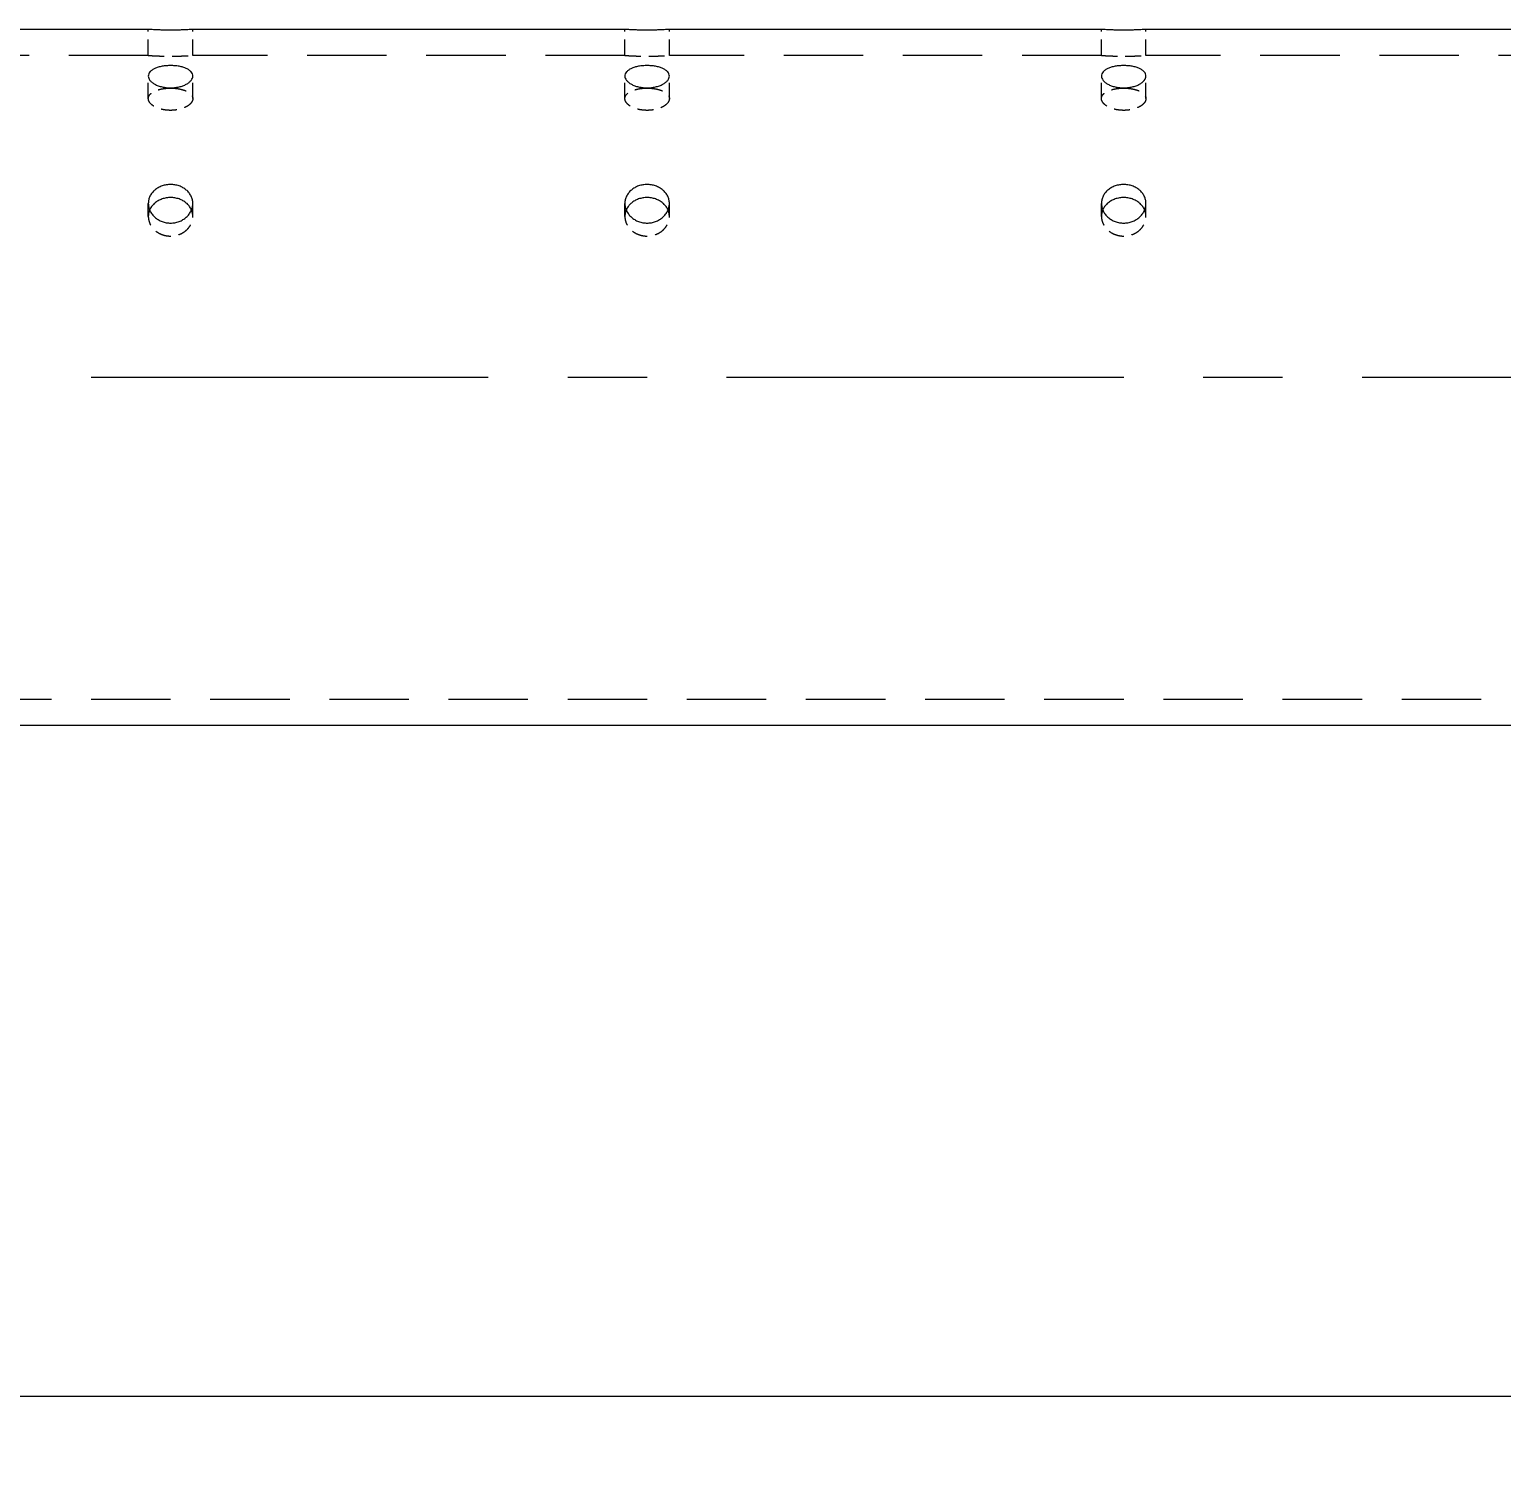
# Model space of a CAD drawing. Header units: millimetres. Extents: x -46397 to 283259, y -8690 to 23983.
# Drawn here: x 156377.5 to 156840.9, y 950.1 to 1400.4 of the extents above; entities that cross this region are included whole.
import ezdxf

# ---------------------------------------------------------------- set-up
doc = ezdxf.new("R2010")
doc.units = ezdxf.units.MM
doc.linetypes.add('CENTER', pattern=[2, 1.25, -0.25, 0.25, -0.25])
doc.linetypes.add('HIDDENX2', pattern=[0.75, 0.5, -0.25])
doc.layers.get('Defpoints').update_dxf_attribs({"lineweight": 0})
doc.layers.add('DUONGTAM', color=1, linetype='CENTER', lineweight=0)
doc.layers.add('PHANTOM 2', color=8, linetype='Continuous', lineweight=0)
doc.layers.add('flashshoot', color=7, linetype='Continuous')
doc.styles.add('GHI CHÚ 1', font='isocp_IV25.ttf', dxfattribs={"width": 0.8})
doc.dimstyles.new('1-30SCALE', dxfattribs={"dimtxt": 75, "dimasz": 75, "dimexe": 37.5, "dimexo": 30, "dimgap": 30, "dimtad": 1, "dimtoh": 1, "dimdec": 0, "dimdsep": 46, "dimtxsty": 'GHI CHÚ 1', "dimcen": 0.09, "dimclrd": 256, "dimclre": 256, "dimclrt": 2, "dimadec": 0, "dimazin": 0, "dimtfac": 1, "dimtdec": 0, "dimtofl": 0, "dimtmove": 0, "dimatfit": 3, "dimfxl": 1, "dimlwd": 0, "dimlwe": 0, "dimarcsym": 0})

# ---------------------------------------------------------------- blocks, each defined once
blk = doc.blocks.new('A$C49aca623')
at = {"color": 2, "linetype": 'Continuous', "lineweight": 0, "ltscale": 10, "extrusion": (2.28848e-17, 1, 0)}
for p, q in [((-2547, -563.9), (-2683, -563.9)), ((-2397, -563.9), (-2533, -563.9)), ((-2247, -563.9), (-2383, -563.9)), ((-2097, -563.9), (-2233, -563.9)), ((1960, -783), (-2832, -783))]:
    blk.add_line(p, q, dxfattribs=at)
at = {"color": 1, "linetype": 'HIDDENX2', "lineweight": 0, "ltscale": 10, "extrusion": (2.28848e-17, 1, 0)}
for p, q in [((-2547, -572.08), (-2547, -563.9)), ((-2533, -572.08), (-2533, -563.9)), ((-2397, -572.08), (-2397, -563.9)), ((-2383, -572.08), (-2383, -563.9)), ((-2247, -572.08), (-2247, -563.9)), ((-2233, -572.08), (-2233, -563.9)), ((-2547, -585.66), (-2547, -578.58)), ((-2533, -585.66), (-2533, -578.58)), ((-2397, -585.66), (-2397, -578.58)), ((-2383, -585.66), (-2383, -578.58)), ((-2247, -585.66), (-2247, -578.58)), ((-2233, -585.66), (-2233, -578.58)), ((-2547, -622.77), (-2547, -618.68)), ((-2533, -622.77), (-2533, -618.68)), ((-2397, -622.77), (-2397, -618.68)), ((-2383, -622.77), (-2383, -618.68)), ((-2247, -622.77), (-2247, -618.68)), ((-2233, -622.77), (-2233, -618.68))]:
    blk.add_line(p, q, dxfattribs=at)
at = {"color": 1, "linetype": 'HIDDENX2', "lineweight": 0, "ltscale": 50, "extrusion": (2.28848e-17, 1, 0)}
for p, q in [((-2547, -572.08), (-2683, -572.08)), ((-2397, -572.08), (-2533, -572.08)), ((-2247, -572.08), (-2383, -572.08)), ((-2097, -572.08), (-2233, -572.08)), ((1960, -774.82), (-2832, -774.82))]:
    blk.add_line(p, q, dxfattribs=at)
at = {"color": 2, "linetype": 'Continuous', "lineweight": 0, "ltscale": 10}
for points, knots in [([(-2533, -563.9), (-2533, -563.9), (-2533.04, -563.9), (-2533.22, -563.91), (-2533.35, -563.92), (-2533.71, -563.94), (-2533.93, -563.96), (-2534.45, -563.98), (-2534.74, -564), (-2535.36, -564.03), (-2535.71, -564.04), (-2536.48, -564.07), (-2536.89, -564.08), (-2537.75, -564.1), (-2538.2, -564.11), (-2539.11, -564.12), (-2539.56, -564.12), (-2540.44, -564.12), (-2540.89, -564.12), (-2541.8, -564.11), (-2542.25, -564.1), (-2543.11, -564.08), (-2543.52, -564.07), (-2544.29, -564.04), (-2544.64, -564.03), (-2545.26, -564), (-2545.55, -563.98), (-2546.07, -563.96), (-2546.29, -563.94), (-2546.65, -563.92), (-2546.78, -563.91), (-2546.96, -563.9), (-2547, -563.9), (-2547, -563.9)], [10.550311, 10.550311, 10.550311, 10.550311, 11.869099, 11.869099, 13.187888, 13.187888, 14.506676, 14.506676, 15.825465, 15.825465, 17.144254, 17.144254, 18.463043, 18.463043, 19.781833, 19.781833, 21.100622, 21.100622, 22.419411, 22.419411, 23.7382, 23.7382, 25.05699, 25.05699, 26.375779, 26.375779, 27.694567, 27.694567, 29.013356, 29.013356, 30.332144, 30.332144, 31.650933, 31.650933, 31.650933, 31.650933]), ([(-2383, -563.9), (-2383, -563.9), (-2383.04, -563.9), (-2383.22, -563.91), (-2383.35, -563.92), (-2383.71, -563.94), (-2383.93, -563.96), (-2384.45, -563.98), (-2384.74, -564), (-2385.36, -564.03), (-2385.71, -564.04), (-2386.48, -564.07), (-2386.89, -564.08), (-2387.75, -564.1), (-2388.2, -564.11), (-2389.11, -564.12), (-2389.56, -564.12), (-2390.44, -564.12), (-2390.89, -564.12), (-2391.8, -564.11), (-2392.25, -564.1), (-2393.11, -564.08), (-2393.52, -564.07), (-2394.29, -564.04), (-2394.64, -564.03), (-2395.26, -564), (-2395.55, -563.98), (-2396.07, -563.96), (-2396.29, -563.94), (-2396.65, -563.92), (-2396.78, -563.91), (-2396.96, -563.9), (-2397, -563.9), (-2397, -563.9)], [10.550311, 10.550311, 10.550311, 10.550311, 11.869099, 11.869099, 13.187888, 13.187888, 14.506676, 14.506676, 15.825465, 15.825465, 17.144254, 17.144254, 18.463043, 18.463043, 19.781833, 19.781833, 21.100622, 21.100622, 22.419411, 22.419411, 23.7382, 23.7382, 25.05699, 25.05699, 26.375779, 26.375779, 27.694567, 27.694567, 29.013356, 29.013356, 30.332144, 30.332144, 31.650933, 31.650933, 31.650933, 31.650933]), ([(-2233, -563.9), (-2233, -563.9), (-2233.04, -563.9), (-2233.22, -563.91), (-2233.35, -563.92), (-2233.71, -563.94), (-2233.93, -563.96), (-2234.45, -563.98), (-2234.74, -564), (-2235.36, -564.03), (-2235.71, -564.04), (-2236.48, -564.07), (-2236.89, -564.08), (-2237.75, -564.1), (-2238.2, -564.11), (-2239.11, -564.12), (-2239.56, -564.12), (-2240.44, -564.12), (-2240.89, -564.12), (-2241.8, -564.11), (-2242.25, -564.1), (-2243.11, -564.08), (-2243.52, -564.07), (-2244.29, -564.04), (-2244.64, -564.03), (-2245.26, -564), (-2245.55, -563.98), (-2246.07, -563.96), (-2246.29, -563.94), (-2246.65, -563.92), (-2246.78, -563.91), (-2246.96, -563.9), (-2247, -563.9), (-2247, -563.9)], [10.550311, 10.550311, 10.550311, 10.550311, 11.869099, 11.869099, 13.187888, 13.187888, 14.506676, 14.506676, 15.825465, 15.825465, 17.144254, 17.144254, 18.463043, 18.463043, 19.781833, 19.781833, 21.100622, 21.100622, 22.419411, 22.419411, 23.7382, 23.7382, 25.05699, 25.05699, 26.375779, 26.375779, 27.694567, 27.694567, 29.013356, 29.013356, 30.332144, 30.332144, 31.650933, 31.650933, 31.650933, 31.650933]), ([(-2540, -575.27), (-2539.56, -575.27), (-2539.11, -575.29), (-2538.2, -575.37), (-2537.75, -575.43), (-2536.89, -575.59), (-2536.48, -575.69), (-2535.71, -575.92), (-2535.36, -576.06), (-2534.74, -576.34), (-2534.45, -576.51), (-2533.93, -576.86), (-2533.71, -577.06), (-2533.35, -577.47), (-2533.22, -577.69), (-2533.04, -578.13), (-2533, -578.36), (-2533, -578.8), (-2533.04, -579.03), (-2533.22, -579.49), (-2533.35, -579.72), (-2533.71, -580.17), (-2533.93, -580.39), (-2534.45, -580.79), (-2534.74, -580.98), (-2535.36, -581.32), (-2535.71, -581.47), (-2536.48, -581.76), (-2536.89, -581.88), (-2537.75, -582.07), (-2538.2, -582.15), (-2539.11, -582.25), (-2539.56, -582.27), (-2540.44, -582.27), (-2540.89, -582.25), (-2541.8, -582.15), (-2542.25, -582.07), (-2543.11, -581.88), (-2543.52, -581.76), (-2544.29, -581.47), (-2544.64, -581.32), (-2545.26, -580.98), (-2545.55, -580.79), (-2546.07, -580.39), (-2546.29, -580.17), (-2546.65, -579.72), (-2546.78, -579.49), (-2546.96, -579.03), (-2547, -578.8), (-2547, -578.36), (-2546.96, -578.13), (-2546.78, -577.69), (-2546.65, -577.47), (-2546.29, -577.06), (-2546.07, -576.86), (-2545.55, -576.51), (-2545.26, -576.34), (-2544.64, -576.06), (-2544.29, -575.92), (-2543.52, -575.69), (-2543.11, -575.59), (-2542.25, -575.43), (-2541.8, -575.37), (-2540.89, -575.29), (-2540.44, -575.27), (-2540, -575.27)], [0, 0, 0, 0, 1.318789, 1.318789, 2.637578, 2.637578, 3.956368, 3.956368, 5.275157, 5.275157, 6.593945, 6.593945, 7.912734, 7.912734, 9.231522, 9.231522, 10.550311, 10.550311, 11.869099, 11.869099, 13.187888, 13.187888, 14.506676, 14.506676, 15.825465, 15.825465, 17.144254, 17.144254, 18.463043, 18.463043, 19.781833, 19.781833, 21.100622, 21.100622, 22.419411, 22.419411, 23.7382, 23.7382, 25.05699, 25.05699, 26.375779, 26.375779, 27.694567, 27.694567, 29.013356, 29.013356, 30.332144, 30.332144, 31.650933, 31.650933, 32.969721, 32.969721, 34.28851, 34.28851, 35.607298, 35.607298, 36.926087, 36.926087, 38.244876, 38.244876, 39.563665, 39.563665, 40.882454, 40.882454, 42.201244, 42.201244, 42.201244, 42.201244]), ([(-2390, -575.27), (-2389.56, -575.27), (-2389.11, -575.29), (-2388.2, -575.37), (-2387.75, -575.43), (-2386.89, -575.59), (-2386.48, -575.69), (-2385.71, -575.92), (-2385.36, -576.06), (-2384.74, -576.34), (-2384.45, -576.51), (-2383.93, -576.86), (-2383.71, -577.06), (-2383.35, -577.47), (-2383.22, -577.69), (-2383.04, -578.13), (-2383, -578.36), (-2383, -578.8), (-2383.04, -579.03), (-2383.22, -579.49), (-2383.35, -579.72), (-2383.71, -580.17), (-2383.93, -580.39), (-2384.45, -580.79), (-2384.74, -580.98), (-2385.36, -581.32), (-2385.71, -581.47), (-2386.48, -581.76), (-2386.89, -581.88), (-2387.75, -582.07), (-2388.2, -582.15), (-2389.11, -582.25), (-2389.56, -582.27), (-2390.44, -582.27), (-2390.89, -582.25), (-2391.8, -582.15), (-2392.25, -582.07), (-2393.11, -581.88), (-2393.52, -581.76), (-2394.29, -581.47), (-2394.64, -581.32), (-2395.26, -580.98), (-2395.55, -580.79), (-2396.07, -580.39), (-2396.29, -580.17), (-2396.65, -579.72), (-2396.78, -579.49), (-2396.96, -579.03), (-2397, -578.8), (-2397, -578.36), (-2396.96, -578.13), (-2396.78, -577.69), (-2396.65, -577.47), (-2396.29, -577.06), (-2396.07, -576.86), (-2395.55, -576.51), (-2395.26, -576.34), (-2394.64, -576.06), (-2394.29, -575.92), (-2393.52, -575.69), (-2393.11, -575.59), (-2392.25, -575.43), (-2391.8, -575.37), (-2390.89, -575.29), (-2390.44, -575.27), (-2390, -575.27)], [0, 0, 0, 0, 1.318789, 1.318789, 2.637578, 2.637578, 3.956368, 3.956368, 5.275157, 5.275157, 6.593945, 6.593945, 7.912734, 7.912734, 9.231522, 9.231522, 10.550311, 10.550311, 11.869099, 11.869099, 13.187888, 13.187888, 14.506676, 14.506676, 15.825465, 15.825465, 17.144254, 17.144254, 18.463043, 18.463043, 19.781833, 19.781833, 21.100622, 21.100622, 22.419411, 22.419411, 23.7382, 23.7382, 25.05699, 25.05699, 26.375779, 26.375779, 27.694567, 27.694567, 29.013356, 29.013356, 30.332144, 30.332144, 31.650933, 31.650933, 32.969721, 32.969721, 34.28851, 34.28851, 35.607298, 35.607298, 36.926087, 36.926087, 38.244876, 38.244876, 39.563665, 39.563665, 40.882454, 40.882454, 42.201244, 42.201244, 42.201244, 42.201244]), ([(-2240, -575.27), (-2239.56, -575.27), (-2239.11, -575.29), (-2238.2, -575.37), (-2237.75, -575.43), (-2236.89, -575.59), (-2236.48, -575.69), (-2235.71, -575.92), (-2235.36, -576.06), (-2234.74, -576.34), (-2234.45, -576.51), (-2233.93, -576.86), (-2233.71, -577.06), (-2233.35, -577.47), (-2233.22, -577.69), (-2233.04, -578.13), (-2233, -578.36), (-2233, -578.8), (-2233.04, -579.03), (-2233.22, -579.49), (-2233.35, -579.72), (-2233.71, -580.17), (-2233.93, -580.39), (-2234.45, -580.79), (-2234.74, -580.98), (-2235.36, -581.32), (-2235.71, -581.47), (-2236.48, -581.76), (-2236.89, -581.88), (-2237.75, -582.07), (-2238.2, -582.15), (-2239.11, -582.25), (-2239.56, -582.27), (-2240.44, -582.27), (-2240.89, -582.25), (-2241.8, -582.15), (-2242.25, -582.07), (-2243.11, -581.88), (-2243.52, -581.76), (-2244.29, -581.47), (-2244.64, -581.32), (-2245.26, -580.98), (-2245.55, -580.79), (-2246.07, -580.39), (-2246.29, -580.17), (-2246.65, -579.72), (-2246.78, -579.49), (-2246.96, -579.03), (-2247, -578.8), (-2247, -578.36), (-2246.96, -578.13), (-2246.78, -577.69), (-2246.65, -577.47), (-2246.29, -577.06), (-2246.07, -576.86), (-2245.55, -576.51), (-2245.26, -576.34), (-2244.64, -576.06), (-2244.29, -575.92), (-2243.52, -575.69), (-2243.11, -575.59), (-2242.25, -575.43), (-2241.8, -575.37), (-2240.89, -575.29), (-2240.44, -575.27), (-2240, -575.27)], [0, 0, 0, 0, 1.318789, 1.318789, 2.637578, 2.637578, 3.956368, 3.956368, 5.275157, 5.275157, 6.593945, 6.593945, 7.912734, 7.912734, 9.231522, 9.231522, 10.550311, 10.550311, 11.869099, 11.869099, 13.187888, 13.187888, 14.506676, 14.506676, 15.825465, 15.825465, 17.144254, 17.144254, 18.463043, 18.463043, 19.781833, 19.781833, 21.100622, 21.100622, 22.419411, 22.419411, 23.7382, 23.7382, 25.05699, 25.05699, 26.375779, 26.375779, 27.694567, 27.694567, 29.013356, 29.013356, 30.332144, 30.332144, 31.650933, 31.650933, 32.969721, 32.969721, 34.28851, 34.28851, 35.607298, 35.607298, 36.926087, 36.926087, 38.244876, 38.244876, 39.563665, 39.563665, 40.882454, 40.882454, 42.201244, 42.201244, 42.201244, 42.201244]), ([(-2540, -612.72), (-2539.56, -612.72), (-2539.11, -612.76), (-2538.2, -612.91), (-2537.75, -613.02), (-2536.89, -613.32), (-2536.48, -613.51), (-2535.71, -613.94), (-2535.36, -614.18), (-2534.74, -614.71), (-2534.45, -615), (-2533.93, -615.65), (-2533.71, -616), (-2533.35, -616.74), (-2533.22, -617.12), (-2533.04, -617.9), (-2533, -618.29), (-2533, -619.06), (-2533.04, -619.45), (-2533.22, -620.24), (-2533.35, -620.63), (-2533.71, -621.39), (-2533.93, -621.75), (-2534.45, -622.43), (-2534.74, -622.74), (-2535.36, -623.29), (-2535.71, -623.55), (-2536.48, -624.01), (-2536.89, -624.21), (-2537.75, -624.53), (-2538.2, -624.65), (-2539.11, -624.81), (-2539.56, -624.85), (-2540.44, -624.85), (-2540.89, -624.81), (-2541.8, -624.65), (-2542.25, -624.53), (-2543.11, -624.21), (-2543.52, -624.01), (-2544.29, -623.55), (-2544.64, -623.29), (-2545.26, -622.74), (-2545.55, -622.43), (-2546.07, -621.75), (-2546.29, -621.39), (-2546.65, -620.63), (-2546.78, -620.24), (-2546.96, -619.45), (-2547, -619.06), (-2547, -618.29), (-2546.96, -617.9), (-2546.78, -617.12), (-2546.65, -616.74), (-2546.29, -616), (-2546.07, -615.65), (-2545.55, -615), (-2545.26, -614.71), (-2544.64, -614.18), (-2544.29, -613.94), (-2543.52, -613.51), (-2543.11, -613.32), (-2542.25, -613.02), (-2541.8, -612.91), (-2540.89, -612.76), (-2540.44, -612.72), (-2540, -612.72)], [0, 0, 0, 0, 1.318789, 1.318789, 2.637578, 2.637578, 3.956368, 3.956368, 5.275157, 5.275157, 6.593945, 6.593945, 7.912734, 7.912734, 9.231522, 9.231522, 10.550311, 10.550311, 11.869099, 11.869099, 13.187888, 13.187888, 14.506676, 14.506676, 15.825465, 15.825465, 17.144254, 17.144254, 18.463043, 18.463043, 19.781833, 19.781833, 21.100622, 21.100622, 22.419411, 22.419411, 23.7382, 23.7382, 25.05699, 25.05699, 26.375779, 26.375779, 27.694567, 27.694567, 29.013356, 29.013356, 30.332144, 30.332144, 31.650933, 31.650933, 32.969721, 32.969721, 34.28851, 34.28851, 35.607298, 35.607298, 36.926087, 36.926087, 38.244876, 38.244876, 39.563665, 39.563665, 40.882454, 40.882454, 42.201244, 42.201244, 42.201244, 42.201244]), ([(-2390, -612.72), (-2389.56, -612.72), (-2389.11, -612.76), (-2388.2, -612.91), (-2387.75, -613.02), (-2386.89, -613.32), (-2386.48, -613.51), (-2385.71, -613.94), (-2385.36, -614.18), (-2384.74, -614.71), (-2384.45, -615), (-2383.93, -615.65), (-2383.71, -616), (-2383.35, -616.74), (-2383.22, -617.12), (-2383.04, -617.9), (-2383, -618.29), (-2383, -619.06), (-2383.04, -619.45), (-2383.22, -620.24), (-2383.35, -620.63), (-2383.71, -621.39), (-2383.93, -621.75), (-2384.45, -622.43), (-2384.74, -622.74), (-2385.36, -623.29), (-2385.71, -623.55), (-2386.48, -624.01), (-2386.89, -624.21), (-2387.75, -624.53), (-2388.2, -624.65), (-2389.11, -624.81), (-2389.56, -624.85), (-2390.44, -624.85), (-2390.89, -624.81), (-2391.8, -624.65), (-2392.25, -624.53), (-2393.11, -624.21), (-2393.52, -624.01), (-2394.29, -623.55), (-2394.64, -623.29), (-2395.26, -622.74), (-2395.55, -622.43), (-2396.07, -621.75), (-2396.29, -621.39), (-2396.65, -620.63), (-2396.78, -620.24), (-2396.96, -619.45), (-2397, -619.06), (-2397, -618.29), (-2396.96, -617.9), (-2396.78, -617.12), (-2396.65, -616.74), (-2396.29, -616), (-2396.07, -615.65), (-2395.55, -615), (-2395.26, -614.71), (-2394.64, -614.18), (-2394.29, -613.94), (-2393.52, -613.51), (-2393.11, -613.32), (-2392.25, -613.02), (-2391.8, -612.91), (-2390.89, -612.76), (-2390.44, -612.72), (-2390, -612.72)], [0, 0, 0, 0, 1.318789, 1.318789, 2.637578, 2.637578, 3.956368, 3.956368, 5.275157, 5.275157, 6.593945, 6.593945, 7.912734, 7.912734, 9.231522, 9.231522, 10.550311, 10.550311, 11.869099, 11.869099, 13.187888, 13.187888, 14.506676, 14.506676, 15.825465, 15.825465, 17.144254, 17.144254, 18.463043, 18.463043, 19.781833, 19.781833, 21.100622, 21.100622, 22.419411, 22.419411, 23.7382, 23.7382, 25.05699, 25.05699, 26.375779, 26.375779, 27.694567, 27.694567, 29.013356, 29.013356, 30.332144, 30.332144, 31.650933, 31.650933, 32.969721, 32.969721, 34.28851, 34.28851, 35.607298, 35.607298, 36.926087, 36.926087, 38.244876, 38.244876, 39.563665, 39.563665, 40.882454, 40.882454, 42.201244, 42.201244, 42.201244, 42.201244]), ([(-2240, -612.72), (-2239.56, -612.72), (-2239.11, -612.76), (-2238.2, -612.91), (-2237.75, -613.02), (-2236.89, -613.32), (-2236.48, -613.51), (-2235.71, -613.94), (-2235.36, -614.18), (-2234.74, -614.71), (-2234.45, -615), (-2233.93, -615.65), (-2233.71, -616), (-2233.35, -616.74), (-2233.22, -617.12), (-2233.04, -617.9), (-2233, -618.29), (-2233, -619.06), (-2233.04, -619.45), (-2233.22, -620.24), (-2233.35, -620.63), (-2233.71, -621.39), (-2233.93, -621.75), (-2234.45, -622.43), (-2234.74, -622.74), (-2235.36, -623.29), (-2235.71, -623.55), (-2236.48, -624.01), (-2236.89, -624.21), (-2237.75, -624.53), (-2238.2, -624.65), (-2239.11, -624.81), (-2239.56, -624.85), (-2240.44, -624.85), (-2240.89, -624.81), (-2241.8, -624.65), (-2242.25, -624.53), (-2243.11, -624.21), (-2243.52, -624.01), (-2244.29, -623.55), (-2244.64, -623.29), (-2245.26, -622.74), (-2245.55, -622.43), (-2246.07, -621.75), (-2246.29, -621.39), (-2246.65, -620.63), (-2246.78, -620.24), (-2246.96, -619.45), (-2247, -619.06), (-2247, -618.29), (-2246.96, -617.9), (-2246.78, -617.12), (-2246.65, -616.74), (-2246.29, -616), (-2246.07, -615.65), (-2245.55, -615), (-2245.26, -614.71), (-2244.64, -614.18), (-2244.29, -613.94), (-2243.52, -613.51), (-2243.11, -613.32), (-2242.25, -613.02), (-2241.8, -612.91), (-2240.89, -612.76), (-2240.44, -612.72), (-2240, -612.72)], [0, 0, 0, 0, 1.318789, 1.318789, 2.637578, 2.637578, 3.956368, 3.956368, 5.275157, 5.275157, 6.593945, 6.593945, 7.912734, 7.912734, 9.231522, 9.231522, 10.550311, 10.550311, 11.869099, 11.869099, 13.187888, 13.187888, 14.506676, 14.506676, 15.825465, 15.825465, 17.144254, 17.144254, 18.463043, 18.463043, 19.781833, 19.781833, 21.100622, 21.100622, 22.419411, 22.419411, 23.7382, 23.7382, 25.05699, 25.05699, 26.375779, 26.375779, 27.694567, 27.694567, 29.013356, 29.013356, 30.332144, 30.332144, 31.650933, 31.650933, 32.969721, 32.969721, 34.28851, 34.28851, 35.607298, 35.607298, 36.926087, 36.926087, 38.244876, 38.244876, 39.563665, 39.563665, 40.882454, 40.882454, 42.201244, 42.201244, 42.201244, 42.201244]), ([(-2540, -616.82), (-2540.44, -616.82), (-2540.89, -616.86), (-2541.8, -617.01), (-2542.25, -617.12), (-2543.11, -617.42), (-2543.52, -617.6), (-2544.29, -618.03), (-2544.64, -618.28), (-2545.26, -618.8), (-2545.55, -619.1), (-2546.07, -619.74), (-2546.29, -620.09), (-2546.51, -620.55), (-2546.55, -620.64), (-2546.59, -620.73)], [0, 0, 0, 0, 1.318854, 1.318854, 2.637708, 2.637708, 3.956563, 3.956563, 5.275417, 5.275417, 6.59427, 6.59427, 7.913123, 7.913123, 8.233495, 8.233495, 8.233495, 8.233495]), ([(-2533.41, -620.73), (-2533.45, -620.64), (-2533.49, -620.55), (-2533.71, -620.09), (-2533.93, -619.74), (-2534.45, -619.1), (-2534.74, -618.8), (-2535.36, -618.28), (-2535.71, -618.03), (-2536.48, -617.6), (-2536.89, -617.42), (-2537.75, -617.12), (-2538.2, -617.01), (-2539.11, -616.86), (-2539.56, -616.82), (-2540, -616.82)], [33.969824, 33.969824, 33.969824, 33.969824, 34.290196, 34.290196, 35.609049, 35.609049, 36.927902, 36.927902, 38.246757, 38.246757, 39.565611, 39.565611, 40.884465, 40.884465, 42.203319, 42.203319, 42.203319, 42.203319]), ([(-2390, -616.82), (-2390.44, -616.82), (-2390.89, -616.86), (-2391.8, -617.01), (-2392.25, -617.12), (-2393.11, -617.42), (-2393.52, -617.6), (-2394.29, -618.03), (-2394.64, -618.28), (-2395.26, -618.8), (-2395.55, -619.1), (-2396.07, -619.74), (-2396.29, -620.09), (-2396.51, -620.55), (-2396.55, -620.64), (-2396.59, -620.73)], [0, 0, 0, 0, 1.318854, 1.318854, 2.637708, 2.637708, 3.956563, 3.956563, 5.275417, 5.275417, 6.59427, 6.59427, 7.913123, 7.913123, 8.233495, 8.233495, 8.233495, 8.233495]), ([(-2383.41, -620.73), (-2383.45, -620.64), (-2383.49, -620.55), (-2383.71, -620.09), (-2383.93, -619.74), (-2384.45, -619.1), (-2384.74, -618.8), (-2385.36, -618.28), (-2385.71, -618.03), (-2386.48, -617.6), (-2386.89, -617.42), (-2387.75, -617.12), (-2388.2, -617.01), (-2389.11, -616.86), (-2389.56, -616.82), (-2390, -616.82)], [33.969824, 33.969824, 33.969824, 33.969824, 34.290196, 34.290196, 35.609049, 35.609049, 36.927902, 36.927902, 38.246757, 38.246757, 39.565611, 39.565611, 40.884465, 40.884465, 42.203319, 42.203319, 42.203319, 42.203319]), ([(-2240, -616.82), (-2240.44, -616.82), (-2240.89, -616.86), (-2241.8, -617.01), (-2242.25, -617.12), (-2243.11, -617.42), (-2243.52, -617.6), (-2244.29, -618.03), (-2244.64, -618.28), (-2245.26, -618.8), (-2245.55, -619.1), (-2246.07, -619.74), (-2246.29, -620.09), (-2246.51, -620.55), (-2246.55, -620.64), (-2246.59, -620.73)], [0, 0, 0, 0, 1.318854, 1.318854, 2.637708, 2.637708, 3.956563, 3.956563, 5.275417, 5.275417, 6.59427, 6.59427, 7.913123, 7.913123, 8.233495, 8.233495, 8.233495, 8.233495]), ([(-2233.41, -620.73), (-2233.45, -620.64), (-2233.49, -620.55), (-2233.71, -620.09), (-2233.93, -619.74), (-2234.45, -619.1), (-2234.74, -618.8), (-2235.36, -618.28), (-2235.71, -618.03), (-2236.48, -617.6), (-2236.89, -617.42), (-2237.75, -617.12), (-2238.2, -617.01), (-2239.11, -616.86), (-2239.56, -616.82), (-2240, -616.82)], [33.969824, 33.969824, 33.969824, 33.969824, 34.290196, 34.290196, 35.609049, 35.609049, 36.927902, 36.927902, 38.246757, 38.246757, 39.565611, 39.565611, 40.884465, 40.884465, 42.203319, 42.203319, 42.203319, 42.203319])]:
    blk.add_open_spline(points, degree=3, knots=knots, dxfattribs=at)
at = {"color": 1, "linetype": 'HIDDENX2', "lineweight": 0, "ltscale": 10}
for points, knots in [([(-2547, -572.08), (-2547, -572.08), (-2546.96, -572.08), (-2546.78, -572.09), (-2546.65, -572.1), (-2546.29, -572.13), (-2546.07, -572.14), (-2545.55, -572.17), (-2545.26, -572.19), (-2544.64, -572.22), (-2544.29, -572.23), (-2543.52, -572.26), (-2543.11, -572.28), (-2542.25, -572.3), (-2541.8, -572.31), (-2540.89, -572.32), (-2540.44, -572.32), (-2539.56, -572.32), (-2539.11, -572.32), (-2538.2, -572.31), (-2537.75, -572.3), (-2536.89, -572.28), (-2536.48, -572.26), (-2535.71, -572.23), (-2535.36, -572.22), (-2534.74, -572.19), (-2534.45, -572.17), (-2533.93, -572.14), (-2533.71, -572.13), (-2533.35, -572.1), (-2533.22, -572.09), (-2533.04, -572.08), (-2533, -572.08), (-2533, -572.08)], [10.55083, 10.55083, 10.55083, 10.55083, 11.869683, 11.869683, 13.188536, 13.188536, 14.507389, 14.507389, 15.826243, 15.826243, 17.145097, 17.145097, 18.463951, 18.463951, 19.782805, 19.782805, 21.10166, 21.10166, 22.420514, 22.420514, 23.739368, 23.739368, 25.058222, 25.058222, 26.377077, 26.377077, 27.69593, 27.69593, 29.014783, 29.014783, 30.333636, 30.333636, 31.652489, 31.652489, 31.652489, 31.652489]), ([(-2397, -572.08), (-2397, -572.08), (-2396.96, -572.08), (-2396.78, -572.09), (-2396.65, -572.1), (-2396.29, -572.13), (-2396.07, -572.14), (-2395.55, -572.17), (-2395.26, -572.19), (-2394.64, -572.22), (-2394.29, -572.23), (-2393.52, -572.26), (-2393.11, -572.28), (-2392.25, -572.3), (-2391.8, -572.31), (-2390.89, -572.32), (-2390.44, -572.32), (-2389.56, -572.32), (-2389.11, -572.32), (-2388.2, -572.31), (-2387.75, -572.3), (-2386.89, -572.28), (-2386.48, -572.26), (-2385.71, -572.23), (-2385.36, -572.22), (-2384.74, -572.19), (-2384.45, -572.17), (-2383.93, -572.14), (-2383.71, -572.13), (-2383.35, -572.1), (-2383.22, -572.09), (-2383.04, -572.08), (-2383, -572.08), (-2383, -572.08)], [10.55083, 10.55083, 10.55083, 10.55083, 11.869683, 11.869683, 13.188536, 13.188536, 14.507389, 14.507389, 15.826243, 15.826243, 17.145097, 17.145097, 18.463951, 18.463951, 19.782805, 19.782805, 21.10166, 21.10166, 22.420514, 22.420514, 23.739368, 23.739368, 25.058222, 25.058222, 26.377077, 26.377077, 27.69593, 27.69593, 29.014783, 29.014783, 30.333636, 30.333636, 31.652489, 31.652489, 31.652489, 31.652489]), ([(-2247, -572.08), (-2247, -572.08), (-2246.96, -572.08), (-2246.78, -572.09), (-2246.65, -572.1), (-2246.29, -572.13), (-2246.07, -572.14), (-2245.55, -572.17), (-2245.26, -572.19), (-2244.64, -572.22), (-2244.29, -572.23), (-2243.52, -572.26), (-2243.11, -572.28), (-2242.25, -572.3), (-2241.8, -572.31), (-2240.89, -572.32), (-2240.44, -572.32), (-2239.56, -572.32), (-2239.11, -572.32), (-2238.2, -572.31), (-2237.75, -572.3), (-2236.89, -572.28), (-2236.48, -572.26), (-2235.71, -572.23), (-2235.36, -572.22), (-2234.74, -572.19), (-2234.45, -572.17), (-2233.93, -572.14), (-2233.71, -572.13), (-2233.35, -572.1), (-2233.22, -572.09), (-2233.04, -572.08), (-2233, -572.08), (-2233, -572.08)], [10.55083, 10.55083, 10.55083, 10.55083, 11.869683, 11.869683, 13.188536, 13.188536, 14.507389, 14.507389, 15.826243, 15.826243, 17.145097, 17.145097, 18.463951, 18.463951, 19.782805, 19.782805, 21.10166, 21.10166, 22.420514, 22.420514, 23.739368, 23.739368, 25.058222, 25.058222, 26.377077, 26.377077, 27.69593, 27.69593, 29.014783, 29.014783, 30.333636, 30.333636, 31.652489, 31.652489, 31.652489, 31.652489]), ([(-2540, -582.37), (-2540.44, -582.37), (-2540.89, -582.39), (-2541.8, -582.47), (-2542.25, -582.53), (-2543.11, -582.69), (-2543.52, -582.79), (-2544.29, -583.02), (-2544.64, -583.15), (-2545.26, -583.43), (-2545.55, -583.59), (-2546.07, -583.95), (-2546.29, -584.15), (-2546.65, -584.56), (-2546.78, -584.77), (-2546.96, -585.22), (-2547, -585.44), (-2547, -585.88), (-2546.96, -586.11), (-2546.78, -586.57), (-2546.65, -586.81), (-2546.29, -587.26), (-2546.07, -587.48), (-2545.55, -587.88), (-2545.26, -588.07), (-2544.64, -588.41), (-2544.29, -588.57), (-2543.52, -588.85), (-2543.11, -588.97), (-2542.25, -589.17), (-2541.8, -589.25), (-2540.89, -589.35), (-2540.44, -589.37), (-2539.56, -589.37), (-2539.11, -589.35), (-2538.2, -589.25), (-2537.75, -589.17), (-2536.89, -588.97), (-2536.48, -588.85), (-2535.71, -588.57), (-2535.36, -588.41), (-2534.74, -588.07), (-2534.45, -587.88), (-2533.93, -587.48), (-2533.71, -587.26), (-2533.35, -586.81), (-2533.22, -586.57), (-2533.04, -586.11), (-2533, -585.88), (-2533, -585.44), (-2533.04, -585.22), (-2533.22, -584.77), (-2533.35, -584.56), (-2533.71, -584.15), (-2533.93, -583.95), (-2534.45, -583.59), (-2534.74, -583.43), (-2535.36, -583.15), (-2535.71, -583.02), (-2536.48, -582.79), (-2536.89, -582.69), (-2537.75, -582.53), (-2538.2, -582.47), (-2539.11, -582.39), (-2539.56, -582.37), (-2540, -582.37)], [0, 0, 0, 0, 1.318854, 1.318854, 2.637708, 2.637708, 3.956563, 3.956563, 5.275417, 5.275417, 6.59427, 6.59427, 7.913123, 7.913123, 9.231977, 9.231977, 10.55083, 10.55083, 11.869683, 11.869683, 13.188536, 13.188536, 14.507389, 14.507389, 15.826243, 15.826243, 17.145097, 17.145097, 18.463951, 18.463951, 19.782805, 19.782805, 21.10166, 21.10166, 22.420514, 22.420514, 23.739368, 23.739368, 25.058222, 25.058222, 26.377077, 26.377077, 27.69593, 27.69593, 29.014783, 29.014783, 30.333636, 30.333636, 31.652489, 31.652489, 32.971343, 32.971343, 34.290196, 34.290196, 35.609049, 35.609049, 36.927902, 36.927902, 38.246757, 38.246757, 39.565611, 39.565611, 40.884465, 40.884465, 42.203319, 42.203319, 42.203319, 42.203319]), ([(-2390, -582.37), (-2390.44, -582.37), (-2390.89, -582.39), (-2391.8, -582.47), (-2392.25, -582.53), (-2393.11, -582.69), (-2393.52, -582.79), (-2394.29, -583.02), (-2394.64, -583.15), (-2395.26, -583.43), (-2395.55, -583.59), (-2396.07, -583.95), (-2396.29, -584.15), (-2396.65, -584.56), (-2396.78, -584.77), (-2396.96, -585.22), (-2397, -585.44), (-2397, -585.88), (-2396.96, -586.11), (-2396.78, -586.57), (-2396.65, -586.81), (-2396.29, -587.26), (-2396.07, -587.48), (-2395.55, -587.88), (-2395.26, -588.07), (-2394.64, -588.41), (-2394.29, -588.57), (-2393.52, -588.85), (-2393.11, -588.97), (-2392.25, -589.17), (-2391.8, -589.25), (-2390.89, -589.35), (-2390.44, -589.37), (-2389.56, -589.37), (-2389.11, -589.35), (-2388.2, -589.25), (-2387.75, -589.17), (-2386.89, -588.97), (-2386.48, -588.85), (-2385.71, -588.57), (-2385.36, -588.41), (-2384.74, -588.07), (-2384.45, -587.88), (-2383.93, -587.48), (-2383.71, -587.26), (-2383.35, -586.81), (-2383.22, -586.57), (-2383.04, -586.11), (-2383, -585.88), (-2383, -585.44), (-2383.04, -585.22), (-2383.22, -584.77), (-2383.35, -584.56), (-2383.71, -584.15), (-2383.93, -583.95), (-2384.45, -583.59), (-2384.74, -583.43), (-2385.36, -583.15), (-2385.71, -583.02), (-2386.48, -582.79), (-2386.89, -582.69), (-2387.75, -582.53), (-2388.2, -582.47), (-2389.11, -582.39), (-2389.56, -582.37), (-2390, -582.37)], [0, 0, 0, 0, 1.318854, 1.318854, 2.637708, 2.637708, 3.956563, 3.956563, 5.275417, 5.275417, 6.59427, 6.59427, 7.913123, 7.913123, 9.231977, 9.231977, 10.55083, 10.55083, 11.869683, 11.869683, 13.188536, 13.188536, 14.507389, 14.507389, 15.826243, 15.826243, 17.145097, 17.145097, 18.463951, 18.463951, 19.782805, 19.782805, 21.10166, 21.10166, 22.420514, 22.420514, 23.739368, 23.739368, 25.058222, 25.058222, 26.377077, 26.377077, 27.69593, 27.69593, 29.014783, 29.014783, 30.333636, 30.333636, 31.652489, 31.652489, 32.971343, 32.971343, 34.290196, 34.290196, 35.609049, 35.609049, 36.927902, 36.927902, 38.246757, 38.246757, 39.565611, 39.565611, 40.884465, 40.884465, 42.203319, 42.203319, 42.203319, 42.203319]), ([(-2240, -582.37), (-2240.44, -582.37), (-2240.89, -582.39), (-2241.8, -582.47), (-2242.25, -582.53), (-2243.11, -582.69), (-2243.52, -582.79), (-2244.29, -583.02), (-2244.64, -583.15), (-2245.26, -583.43), (-2245.55, -583.59), (-2246.07, -583.95), (-2246.29, -584.15), (-2246.65, -584.56), (-2246.78, -584.77), (-2246.96, -585.22), (-2247, -585.44), (-2247, -585.88), (-2246.96, -586.11), (-2246.78, -586.57), (-2246.65, -586.81), (-2246.29, -587.26), (-2246.07, -587.48), (-2245.55, -587.88), (-2245.26, -588.07), (-2244.64, -588.41), (-2244.29, -588.57), (-2243.52, -588.85), (-2243.11, -588.97), (-2242.25, -589.17), (-2241.8, -589.25), (-2240.89, -589.35), (-2240.44, -589.37), (-2239.56, -589.37), (-2239.11, -589.35), (-2238.2, -589.25), (-2237.75, -589.17), (-2236.89, -588.97), (-2236.48, -588.85), (-2235.71, -588.57), (-2235.36, -588.41), (-2234.74, -588.07), (-2234.45, -587.88), (-2233.93, -587.48), (-2233.71, -587.26), (-2233.35, -586.81), (-2233.22, -586.57), (-2233.04, -586.11), (-2233, -585.88), (-2233, -585.44), (-2233.04, -585.22), (-2233.22, -584.77), (-2233.35, -584.56), (-2233.71, -584.15), (-2233.93, -583.95), (-2234.45, -583.59), (-2234.74, -583.43), (-2235.36, -583.15), (-2235.71, -583.02), (-2236.48, -582.79), (-2236.89, -582.69), (-2237.75, -582.53), (-2238.2, -582.47), (-2239.11, -582.39), (-2239.56, -582.37), (-2240, -582.37)], [0, 0, 0, 0, 1.318854, 1.318854, 2.637708, 2.637708, 3.956563, 3.956563, 5.275417, 5.275417, 6.59427, 6.59427, 7.913123, 7.913123, 9.231977, 9.231977, 10.55083, 10.55083, 11.869683, 11.869683, 13.188536, 13.188536, 14.507389, 14.507389, 15.826243, 15.826243, 17.145097, 17.145097, 18.463951, 18.463951, 19.782805, 19.782805, 21.10166, 21.10166, 22.420514, 22.420514, 23.739368, 23.739368, 25.058222, 25.058222, 26.377077, 26.377077, 27.69593, 27.69593, 29.014783, 29.014783, 30.333636, 30.333636, 31.652489, 31.652489, 32.971343, 32.971343, 34.290196, 34.290196, 35.609049, 35.609049, 36.927902, 36.927902, 38.246757, 38.246757, 39.565611, 39.565611, 40.884465, 40.884465, 42.203319, 42.203319, 42.203319, 42.203319]), ([(-2546.59, -620.73), (-2546.71, -621.02), (-2546.8, -621.31), (-2546.96, -621.99), (-2547, -622.38), (-2547, -623.15), (-2546.96, -623.54), (-2546.78, -624.33), (-2546.65, -624.72), (-2546.29, -625.48), (-2546.07, -625.85), (-2545.55, -626.52), (-2545.26, -626.84), (-2544.64, -627.39), (-2544.29, -627.65), (-2543.52, -628.11), (-2543.11, -628.31), (-2542.25, -628.63), (-2541.8, -628.75), (-2540.89, -628.91), (-2540.44, -628.95), (-2539.56, -628.95), (-2539.11, -628.91), (-2538.2, -628.75), (-2537.75, -628.63), (-2536.89, -628.31), (-2536.48, -628.11), (-2535.71, -627.65), (-2535.36, -627.39), (-2534.74, -626.84), (-2534.45, -626.52), (-2533.93, -625.85), (-2533.71, -625.48), (-2533.35, -624.72), (-2533.22, -624.33), (-2533.04, -623.54), (-2533, -623.15), (-2533, -622.38), (-2533.04, -621.99), (-2533.2, -621.31), (-2533.29, -621.02), (-2533.41, -620.73)], [8.233495, 8.233495, 8.233495, 8.233495, 9.231977, 9.231977, 10.55083, 10.55083, 11.869683, 11.869683, 13.188536, 13.188536, 14.507389, 14.507389, 15.826243, 15.826243, 17.145097, 17.145097, 18.463951, 18.463951, 19.782805, 19.782805, 21.10166, 21.10166, 22.420514, 22.420514, 23.739368, 23.739368, 25.058222, 25.058222, 26.377077, 26.377077, 27.69593, 27.69593, 29.014783, 29.014783, 30.333636, 30.333636, 31.652489, 31.652489, 32.971343, 32.971343, 33.969824, 33.969824, 33.969824, 33.969824]), ([(-2396.59, -620.73), (-2396.71, -621.02), (-2396.8, -621.31), (-2396.96, -621.99), (-2397, -622.38), (-2397, -623.15), (-2396.96, -623.54), (-2396.78, -624.33), (-2396.65, -624.72), (-2396.29, -625.48), (-2396.07, -625.85), (-2395.55, -626.52), (-2395.26, -626.84), (-2394.64, -627.39), (-2394.29, -627.65), (-2393.52, -628.11), (-2393.11, -628.31), (-2392.25, -628.63), (-2391.8, -628.75), (-2390.89, -628.91), (-2390.44, -628.95), (-2389.56, -628.95), (-2389.11, -628.91), (-2388.2, -628.75), (-2387.75, -628.63), (-2386.89, -628.31), (-2386.48, -628.11), (-2385.71, -627.65), (-2385.36, -627.39), (-2384.74, -626.84), (-2384.45, -626.52), (-2383.93, -625.85), (-2383.71, -625.48), (-2383.35, -624.72), (-2383.22, -624.33), (-2383.04, -623.54), (-2383, -623.15), (-2383, -622.38), (-2383.04, -621.99), (-2383.2, -621.31), (-2383.29, -621.02), (-2383.41, -620.73)], [8.233495, 8.233495, 8.233495, 8.233495, 9.231977, 9.231977, 10.55083, 10.55083, 11.869683, 11.869683, 13.188536, 13.188536, 14.507389, 14.507389, 15.826243, 15.826243, 17.145097, 17.145097, 18.463951, 18.463951, 19.782805, 19.782805, 21.10166, 21.10166, 22.420514, 22.420514, 23.739368, 23.739368, 25.058222, 25.058222, 26.377077, 26.377077, 27.69593, 27.69593, 29.014783, 29.014783, 30.333636, 30.333636, 31.652489, 31.652489, 32.971343, 32.971343, 33.969824, 33.969824, 33.969824, 33.969824]), ([(-2246.59, -620.73), (-2246.71, -621.02), (-2246.8, -621.31), (-2246.96, -621.99), (-2247, -622.38), (-2247, -623.15), (-2246.96, -623.54), (-2246.78, -624.33), (-2246.65, -624.72), (-2246.29, -625.48), (-2246.07, -625.85), (-2245.55, -626.52), (-2245.26, -626.84), (-2244.64, -627.39), (-2244.29, -627.65), (-2243.52, -628.11), (-2243.11, -628.31), (-2242.25, -628.63), (-2241.8, -628.75), (-2240.89, -628.91), (-2240.44, -628.95), (-2239.56, -628.95), (-2239.11, -628.91), (-2238.2, -628.75), (-2237.75, -628.63), (-2236.89, -628.31), (-2236.48, -628.11), (-2235.71, -627.65), (-2235.36, -627.39), (-2234.74, -626.84), (-2234.45, -626.52), (-2233.93, -625.85), (-2233.71, -625.48), (-2233.35, -624.72), (-2233.22, -624.33), (-2233.04, -623.54), (-2233, -623.15), (-2233, -622.38), (-2233.04, -621.99), (-2233.2, -621.31), (-2233.29, -621.02), (-2233.41, -620.73)], [8.233495, 8.233495, 8.233495, 8.233495, 9.231977, 9.231977, 10.55083, 10.55083, 11.869683, 11.869683, 13.188536, 13.188536, 14.507389, 14.507389, 15.826243, 15.826243, 17.145097, 17.145097, 18.463951, 18.463951, 19.782805, 19.782805, 21.10166, 21.10166, 22.420514, 22.420514, 23.739368, 23.739368, 25.058222, 25.058222, 26.377077, 26.377077, 27.69593, 27.69593, 29.014783, 29.014783, 30.333636, 30.333636, 31.652489, 31.652489, 32.971343, 32.971343, 33.969824, 33.969824, 33.969824, 33.969824])]:
    blk.add_open_spline(points, degree=3, knots=knots, dxfattribs=at)
at = {"layer": 'DUONGTAM', "ltscale": 100, "extrusion": (2.28848e-17, 1, 0)}
blk.add_line((1960, -673.45), (-3000, -673.45), dxfattribs=at)
blk = doc.blocks.new('*D618')
at = {"layer": 'Defpoints', "color": 0, "transparency": 16777216}
for p in [(155961.93, 1181.26, -1.5), (160921.93, 1181.26, -1.5), (160921.93, 970.15)]:
    blk.add_point(p, dxfattribs=at)
at = {"layer": 'PHANTOM 2', "linetype": 'Continuous', "lineweight": 0, "transparency": 16777216}
for p, q in [((155961.93, 1161.26), (155961.93, 950.15)), ((160921.93, 1161.26), (160921.93, 950.15)), ((156006.93, 970.15), (160876.93, 970.15))]:
    blk.add_line(p, q, dxfattribs=at)
at = {"layer": 'PHANTOM 2', "transparency": 16777216}
for points in [[(156006.93, 977.65), (156006.93, 962.65), (155961.93, 970.15)], [(160876.93, 977.65), (160876.93, 962.65), (160921.93, 970.15)]]:
    blk.add_solid(points, dxfattribs=at)
at = {"layer": 'PHANTOM 2', "color": 2, "transparency": 16777216, "insert": (158441.93, 1015.15), "char_height": 50, "attachment_point": 5, "style": 'GHI CHÚ 1'}
blk.add_mtext('4960', dxfattribs=at)

msp = doc.modelspace()

# ---------------------------------------------------------------- block references
at = {"layer": 'flashshoot'}
msp.add_blockref('A$C49aca623', (158961.93, 1964.26, -1.5), dxfattribs=at)

# ---------------------------------------------------------------- dimensions: what is measured, and where the dimension line sits
at = {"layer": 'PHANTOM 2'}
dim = msp.add_linear_dim(base=(160921.93, 970.15), p1=(155961.93, 1181.26, -1.5), p2=(160921.93, 1181.26, -1.5), dimstyle='1-30SCALE', override={"dimtxt": 50, "dimasz": 45, "dimexe": 20, "dimexo": 20, "dimgap": 20, "dimtmove": 1}, dxfattribs=at)
dim.commit()
dim.dimension.update_dxf_attribs({"geometry": '*D618', "text_midpoint": (158441.93, 1015.15)})

doc.saveas('drawing.dxf')
